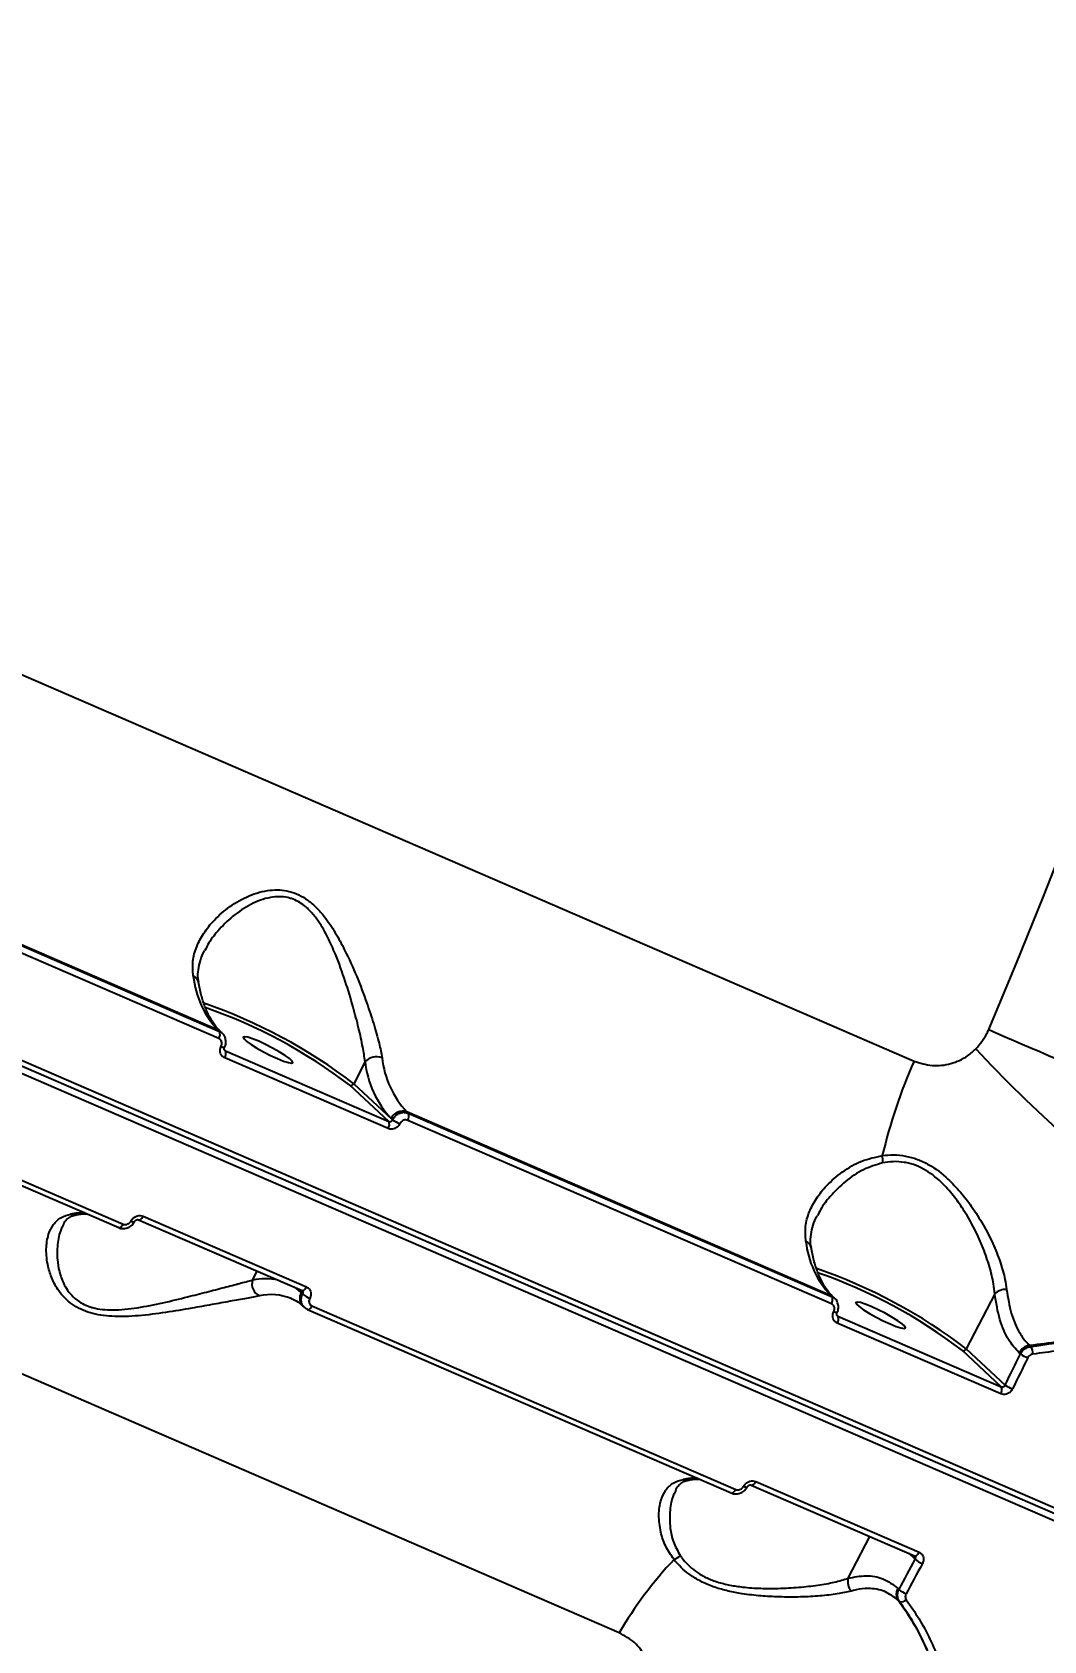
# Model space of a CAD drawing. Header units: millimetres. Extents: x -4153 to 4002, y -5023 to 3197.
# Drawn here: x -10.2 to 153.3, y -2143.7 to -1883.7 of the extents above; entities that cross this region are included whole.
import ezdxf

# ---------------------------------------------------------------- set-up
doc = ezdxf.new("R2010")
doc.units = ezdxf.units.MM
for name, color, linetype in [('DIKOM_ОБЪЕКТ', 7, 'Continuous'), ('DIKOM_РАЗМЕР_ЗОНА', 7, 'Continuous'), ('DIKOM_РАЗМЕР_ОБЪЕКТА', 7, 'Continuous')]:
    doc.layers.add(name, color=color, linetype=linetype)
doc.styles.add('style1', font='arialbd.ttf', dxfattribs={"width": 0.8})
doc.dimstyles.new('1-50', dxfattribs={"dimtxt": 300, "dimasz": 200, "dimexe": 100, "dimexo": 0, "dimgap": 100, "dimtad": 1, "dimtxsty": 'style1', "dimcen": 200, "dimclrd": 7, "dimclre": 7, "dimclrt": 7, "dimadec": 1, "dimazin": 2, "dimtfac": 1, "dimtmove": 0, "dimatfit": 2, "dimfxl": 0, "dimlwd": 25, "dimlwe": 18, "dimarcsym": 0})

# ---------------------------------------------------------------- blocks, each defined once
blk = doc.blocks.new('*D9')
at = {"layer": 'Defpoints', "color": 0, "transparency": 16777216}
for p in [(2370.19, 1747.32), (-2106.31, -2974.61), (1195.51, -2974.61)]:
    blk.add_point(p, dxfattribs=at)
at = {"layer": 'DIKOM_РАЗМЕР_ОБЪЕКТА', "color": 7, "lineweight": 18, "transparency": 16777216}
for p, q in [((2370.19, 1747.32), (-2206.31, 1747.32)), ((1195.51, -2974.61), (-2206.31, -2974.61))]:
    blk.add_line(p, q, dxfattribs=at)
at = {"layer": 'DIKOM_РАЗМЕР_ОБЪЕКТА', "color": 7, "lineweight": 25, "transparency": 16777216}
blk.add_line((-2106.31, 1547.32), (-2106.31, -2774.61), dxfattribs=at)
at = {"layer": 'DIKOM_РАЗМЕР_ОБЪЕКТА', "color": 7, "transparency": 16777216}
for points in [[(-2139.64, 1547.32), (-2072.98, 1547.32), (-2106.31, 1747.32)], [(-2139.64, -2774.61), (-2072.98, -2774.61), (-2106.31, -2974.61)]]:
    blk.add_solid(points, dxfattribs=at)
at = {"layer": 'DIKOM_РАЗМЕР_ОБЪЕКТА', "color": 7, "transparency": 16777216, "insert": (-2359.48, -612.26), "char_height": 300, "attachment_point": 5, "rotation": 90, "style": 'style1'}
blk.add_mtext('{\\fArial|b0|i0|c204|p34;4700}', dxfattribs=at)
blk = doc.blocks.new('*D10')
at = {"layer": 'Defpoints', "color": 0, "transparency": 16777216}
for p in [(4001.69, -909.96), (-3216.31, -1859.46), (4001.69, -4923)]:
    blk.add_point(p, dxfattribs=at)
at = {"layer": 'DIKOM_РАЗМЕР_ЗОНА', "color": 7, "lineweight": 18, "transparency": 16777216}
for p, q in [((4001.69, -909.96), (4001.69, -5023)), ((-3216.31, -1859.46), (-3216.31, -5023))]:
    blk.add_line(p, q, dxfattribs=at)
at = {"layer": 'DIKOM_РАЗМЕР_ЗОНА', "color": 7, "lineweight": 25, "transparency": 16777216}
blk.add_line((-3016.31, -4923), (3801.69, -4923), dxfattribs=at)
at = {"layer": 'DIKOM_РАЗМЕР_ЗОНА', "color": 7, "transparency": 16777216}
for points in [[(-3016.31, -4889.67), (-3016.31, -4956.33), (-3216.31, -4923)], [(3801.69, -4889.67), (3801.69, -4956.33), (4001.69, -4923)]]:
    blk.add_solid(points, dxfattribs=at)
at = {"layer": 'DIKOM_РАЗМЕР_ЗОНА', "color": 7, "transparency": 16777216, "insert": (392.69, -4669.83), "char_height": 300, "attachment_point": 5, "style": 'style1'}
blk.add_mtext('{\\fArial|b0|i0|c204|p34;7200}', dxfattribs=at)
blk = doc.blocks.new('*D11')
at = {"layer": 'Defpoints', "color": 0, "transparency": 16777216}
for p in [(2631.36, 3197.31), (-3702.81, -4429.79), (2071.05, -4429.79)]:
    blk.add_point(p, dxfattribs=at)
at = {"layer": 'DIKOM_РАЗМЕР_ЗОНА', "color": 7, "lineweight": 18, "transparency": 16777216}
for p, q in [((2631.36, 3197.31), (-3802.81, 3197.31)), ((2071.05, -4429.79), (-3802.81, -4429.79))]:
    blk.add_line(p, q, dxfattribs=at)
at = {"layer": 'DIKOM_РАЗМЕР_ЗОНА', "color": 7, "lineweight": 25, "transparency": 16777216}
blk.add_line((-3702.81, 2997.31), (-3702.81, -4229.79), dxfattribs=at)
at = {"layer": 'DIKOM_РАЗМЕР_ЗОНА', "color": 7, "transparency": 16777216}
for points in [[(-3736.14, 2997.31), (-3669.48, 2997.31), (-3702.81, 3197.31)], [(-3736.14, -4229.79), (-3669.48, -4229.79), (-3702.81, -4429.79)]]:
    blk.add_solid(points, dxfattribs=at)
at = {"layer": 'DIKOM_РАЗМЕР_ЗОНА', "color": 7, "transparency": 16777216, "insert": (-3955.98, -616.24), "char_height": 300, "attachment_point": 5, "rotation": 90, "style": 'style1'}
blk.add_mtext('{\\fArial|b0|i0|c204|p34;7600}', dxfattribs=at)
blk = doc.blocks.new('*D12')
at = {"layer": 'Defpoints', "color": 0, "transparency": 16777216}
for p in [(-1688.31, 690.56), (2486.69, 690.56), (-1688.31, -3442.2)]:
    blk.add_point(p, dxfattribs=at)
at = {"layer": 'DIKOM_РАЗМЕР_ОБЪЕКТА', "color": 7, "lineweight": 18, "transparency": 16777216}
for p, q in [((-1688.31, 690.56), (-1688.31, -3542.2)), ((2486.69, 690.56), (2486.69, -3542.2))]:
    blk.add_line(p, q, dxfattribs=at)
at = {"layer": 'DIKOM_РАЗМЕР_ОБЪЕКТА', "color": 7, "lineweight": 25, "transparency": 16777216}
blk.add_line((2286.69, -3442.2), (-1488.31, -3442.2), dxfattribs=at)
at = {"layer": 'DIKOM_РАЗМЕР_ОБЪЕКТА', "color": 7, "transparency": 16777216}
for points in [[(-1488.31, -3408.87), (-1488.31, -3475.54), (-1688.31, -3442.2)], [(2286.69, -3408.87), (2286.69, -3475.54), (2486.69, -3442.2)]]:
    blk.add_solid(points, dxfattribs=at)
at = {"layer": 'DIKOM_РАЗМЕР_ОБЪЕКТА', "color": 7, "transparency": 16777216, "insert": (399.19, -3189.03), "char_height": 300, "attachment_point": 5, "style": 'style1'}
blk.add_mtext('{\\fArial|b0|i0|c204|p34;4175}', dxfattribs=at)

msp = doc.modelspace()

# ---------------------------------------------------------------- linework, layer by layer
at = {"layer": 'DIKOM_ОБЪЕКТ', "color": 7, "linetype": 'Continuous'}
for p, q in [((-156.482, -1924.904), (132.375, -2050.002)), ((177.362, -2134.028), (-222.086, -1961.035)), ((-221.91, -1959.878), (177.537, -2132.871)), ((-221.176, -1959.27), (178.272, -2132.263)), ((19.841, -2045.01), (-48.659, -2015.344)), ((-48.438, -2015.55), (20.063, -2045.216)), ((84.708, -2142.448), (-204.149, -2017.35)), ((19.963, -2046.372), (-48.537, -2016.706)), ((-64.008, -2046.711), (4.492, -2076.377)), ((20.063, -2045.216), (19.841, -2045.01)), ((20.516, -2045.511), (20.294, -2045.305)), ((-64.723, -2047.282), (3.777, -2076.947)), ((20.865, -2048.194), (21.023, -2048.34)), ((21.023, -2048.34), (47.433, -2059.777)), ((47.33, -2060.939), (20.92, -2049.501)), ((43.614, -2050.106), (41.775, -2053.672)), ((47.433, -2059.777), (41.136, -2053.934)), ((41.775, -2053.672), (47.819, -2059.281)), ((47.819, -2059.281), (48.054, -2059.499)), ((118.878, -2087.901), (50.378, -2058.235)), ((50.378, -2058.235), (50.599, -2058.44)), ((119, -2089.263), (50.499, -2059.597)), ((50.599, -2058.44), (119.099, -2088.106)), ((7.724, -2075.094), (34.134, -2086.531)), ((7.007, -2075.67), (33.417, -2087.107)), ((25.41, -2085.411), (26.157, -2083.963)), ((31.774, -2088.44), (31.638, -2088.383)), ((33.293, -2087.454), (32.484, -2086.703)), ((33.527, -2087.672), (33.293, -2087.454)), ((33.412, -2087.11), (33.468, -2087.143)), ((119.099, -2088.106), (118.878, -2087.901)), ((119.553, -2088.402), (119.33, -2088.196)), ((145.398, -2087.669), (140.812, -2096.563)), ((33.583, -2089.635), (33.805, -2089.841)), ((34.257, -2090.135), (34.313, -2090.172)), ((34.313, -2090.172), (102.814, -2119.838)), ((35.028, -2089.602), (103.529, -2119.268)), ((119.902, -2091.085), (120.06, -2091.23)), ((146.367, -2103.829), (119.957, -2092.392)), ((120.06, -2091.23), (146.469, -2102.668)), ((151.068, -2096.004), (151.253, -2096.175)), ((146.469, -2102.668), (140.172, -2096.824)), ((140.812, -2096.563), (147.09, -2102.389)), ((149.554, -2097.369), (149.353, -2097.183)), ((106.044, -2118.56), (132.453, -2129.998)), ((106.761, -2117.985), (133.171, -2129.422)), ((121.7, -2133.63), (125.194, -2126.854)), ((132.564, -2130.562), (131.52, -2129.594)), ((132.448, -2130.001), (132.505, -2130.034)), ((129.731, -2135.239), (129.932, -2135.426)), ((130.01, -2137.373), (129.825, -2137.202))]:
    msp.add_line(p, q, dxfattribs=at)
at = {"layer": 'DIKOM_ОБЪЕКТ', "color": 7, "linetype": 'Continuous', "flags": 128}
for points in [[(144.436, -2044.925), (148.95, -2034.186), (153.315, -2023.399), (157.528, -2012.573), (161.585, -2001.718), (165.482, -1990.845), (169.216, -1979.964), (172.783, -1969.085), (176.179, -1958.217), (179.402, -1947.371), (182.449, -1936.558), (185.316, -1925.786), (188.001, -1915.067), (190.502, -1904.41), (192.816, -1893.825), (194.942, -1883.322)], [(20.294, -2045.305), (20.146, -2045.183), (19.841, -2045.01)], [(26.419, -2046.813), (25.434, -2046.416), (24.651, -2046.166), (24.134, -2046.081), (23.925, -2046.169), (24.04, -2046.423), (24.47, -2046.823), (25.18, -2047.334), (26.114, -2047.918), (27.194, -2048.525), (28.334, -2049.108), (29.442, -2049.618), (30.427, -2050.014), (31.21, -2050.264), (31.727, -2050.349), (31.937, -2050.261), (31.822, -2050.007), (31.392, -2049.607), (30.681, -2049.095), (29.748, -2048.512), (28.667, -2047.905), (27.527, -2047.323), (26.419, -2046.813)], [(144.436, -2044.925), (145.758, -2045.497), (147.103, -2046.079), (148.469, -2046.669), (149.854, -2047.266), (151.256, -2047.871), (152.673, -2048.481), (154.103, -2049.096), (155.543, -2049.714)], [(142.351, -2048.041), (144.901, -2050.729), (147.584, -2053.46), (150.374, -2056.205), (153.243, -2058.939), (156.163, -2061.634), (159.105, -2064.263), (162.04, -2066.801), (164.939, -2069.222), (167.773, -2071.503), (170.515, -2073.621), (173.137, -2075.555), (175.614, -2077.286), (177.92, -2078.797), (180.034, -2080.073), (181.934, -2081.101)], [(7.006, -2075.669), (7.023, -2075.676), (7.109, -2075.685), (7.207, -2075.66), (7.311, -2075.602), (7.419, -2075.512), (7.527, -2075.394), (7.63, -2075.253), (7.724, -2075.094)], [(3.777, -2076.947), (3.793, -2076.953), (3.879, -2076.963), (3.976, -2076.938), (4.08, -2076.881), (4.187, -2076.792), (4.294, -2076.676), (4.397, -2076.536), (4.492, -2076.377)], [(32.162, -2086.564), (32.483, -2086.786), (33.293, -2087.454)], [(33.417, -2087.107), (33.433, -2087.113), (33.519, -2087.122), (33.616, -2087.097), (33.721, -2087.039), (33.829, -2086.95), (33.937, -2086.832), (34.039, -2086.691), (34.134, -2086.531)], [(119.33, -2088.196), (119.182, -2088.074), (118.878, -2087.901)], [(34.313, -2090.172), (34.329, -2090.178), (34.415, -2090.188), (34.512, -2090.163), (34.616, -2090.106), (34.724, -2090.017), (34.831, -2089.9), (34.934, -2089.76), (35.028, -2089.602)], [(125.456, -2089.703), (124.471, -2089.307), (123.688, -2089.056), (123.171, -2088.972), (122.961, -2089.06), (123.076, -2089.314), (123.506, -2089.713), (124.217, -2090.225), (125.15, -2090.809), (126.231, -2091.416), (127.371, -2091.998), (128.479, -2092.508), (129.464, -2092.905), (130.247, -2093.155), (130.764, -2093.24), (130.973, -2093.151), (130.858, -2092.897), (130.428, -2092.498), (129.718, -2091.986), (128.784, -2091.403), (127.704, -2090.795), (126.564, -2090.213), (125.456, -2089.703)], [(147.09, -2102.389), (147.4, -2101.763), (147.709, -2101.136), (148.017, -2100.509), (148.325, -2099.882), (148.633, -2099.254), (148.941, -2098.626), (149.247, -2097.998), (149.554, -2097.369)], [(150.738, -2097.992), (150.431, -2098.623), (150.123, -2099.252), (149.815, -2099.882), (149.507, -2100.511), (149.198, -2101.14), (148.889, -2101.769), (148.579, -2102.397), (148.269, -2103.025)], [(102.814, -2119.838), (102.83, -2119.844), (102.916, -2119.854), (103.012, -2119.829), (103.117, -2119.772), (103.224, -2119.683), (103.331, -2119.566), (103.434, -2119.426), (103.529, -2119.268)], [(106.043, -2118.56), (106.06, -2118.566), (106.146, -2118.576), (106.243, -2118.551), (106.348, -2118.492), (106.456, -2118.403), (106.563, -2118.285), (106.666, -2118.144), (106.761, -2117.985)], [(132.453, -2129.998), (132.469, -2130.004), (132.556, -2130.013), (132.653, -2129.988), (132.758, -2129.93), (132.866, -2129.84), (132.973, -2129.723), (133.076, -2129.581), (133.171, -2129.422)], [(129.932, -2135.426), (130.262, -2134.819), (130.592, -2134.212), (130.921, -2133.605), (131.251, -2132.997), (131.58, -2132.389), (131.908, -2131.781), (132.236, -2131.172), (132.564, -2130.562)], [(133.708, -2131.265), (133.379, -2131.876), (133.05, -2132.486), (132.721, -2133.096), (132.391, -2133.706), (132.061, -2134.315), (131.731, -2134.924), (131.4, -2135.532), (131.069, -2136.14)]]:
    msp.add_lwpolyline(points, dxfattribs=at)
at = {"layer": 'DIKOM_ОБЪЕКТ', "color": 7, "linetype": 'Continuous'}
for centre, radius, start, end in [((30.858, -2034.674), 15.106, 186.07462, 223.1751), ((15.364, -2037.556), 1.368, 12.28797, 69.80853), ((-10.051, -2121.204), 85.126, 52.49603, 71.09555), ((-9.214, -2119.581), 82.732, 52.51287, 70.98463), ((19, -2045.706), 1.17, 325.32783, 24.77144), ((20.943, -2046.645), 1.146, 238.66783, 267.35308), ((19.955, -2048.831), 1.175, 325.22253, 24.68776), ((45.432, -2051.79), 2.478, 67.69916, 137.20427), ((59.383, -2048.429), 15.857, 186.07012, 223.18029), ((61.39, -2047.901), 15.102, 186.06855, 223.18116), ((211.576, -2085.147), 86.648, 156.07043, 166.75004), ((41.312, -2053.452), 0.513, 249.86006, 334.57977), ((46.366, -2060.268), 1.174, 325.18578, 24.70117), ((49.672, -2060.162), 2.052, 69.89713, 154.57388), ((51.826, -2053.913), 6.74, 235.96493, 247.36306), ((49.535, -2058.931), 1.171, 325.37086, 24.75186), ((123.864, -2066.009), 3.446, 352.32114, 12.09027), ((-2.023, -2084.725), 10.161, 88.27331, 101.2668), ((-3.382, -2073.345), 1.547, 246.12158, 280.23712), ((6.225, -2075.239), 0.764, 234.88047, 279.21908), ((129.894, -2077.565), 15.106, 186.07414, 223.17558), ((114.401, -2080.447), 1.367, 12.28342, 69.81308), ((27.495, -2086.035), 2.176, 163.3496, 243.61919), ((27.418, -2095.049), 9.845, 77.34479, 101.76971), ((88.975, -2164.116), 85.15, 52.49883, 71.09322), ((89.819, -2162.478), 82.74, 52.51326, 70.98333), ((28.427, -2096.601), 8.824, 68.65458, 102.42455), ((34.881, -2088.352), 1.825, 150.5078, 224.66015), ((36.223, -2084.566), 4.112, 229.04173, 247.82993), ((118.038, -2088.597), 1.17, 325.32502, 24.79771), ((147.157, -2089.403), 2.47, 85.96774, 135.42289), ((119.977, -2089.543), 1.139, 238.59938, 267.46754), ((118.992, -2091.721), 1.175, 325.22253, 24.68776), ((151.291, -2098.164), 2.172, 95.89616, 153.13373), ((149.764, -2097.228), 1.824, 355.03064, 35.26567), ((140.349, -2096.343), 0.513, 249.89988, 334.57654), ((153.655, -2091.013), 7.564, 237.16838, 247.31834), ((145.403, -2103.159), 1.174, 325.1768, 24.73555), ((150.863, -2096.804), 6.74, 235.96493, 247.36306), ((97.014, -2127.617), 10.162, 88.27406, 101.26605), ((95.654, -2116.24), 1.542, 246.09046, 280.29456), ((105.262, -2118.127), 0.767, 234.98123, 279.17509), ((92.459, -2127.863), 2.951, 291.83861, 315.15401), ((142.297, -2176.236), 66.769, 136.88578, 149.59985), ((135.259, -2127.457), 4.112, 229.04173, 247.82993), ((123.928, -2134.187), 2.297, 165.95187, 220.93337), ((131.356, -2136.144), 1.86, 150.89081, 214.64581), ((132.521, -2132.564), 3.859, 227.85619, 247.89582), ((130.356, -2136.427), 1.008, 249.92664, 317.46591)]:
    msp.add_arc(centre, radius, start, end, dxfattribs=at)
for points, knots in [([(233.031, -1637.158), (233.051, -1637.176), (235.716, -1639.653), (240.466, -1645.662), (247.203, -1655.202), (253.193, -1665.974), (258.509, -1677.797), (263.131, -1690.679), (267.055, -1704.558), (270.265, -1719.371), (272.744, -1735.048), (274.477, -1751.55), (275.446, -1768.865), (275.666, -1786.949), (275.142, -1805.737), (273.878, -1825.142), (271.878, -1845.075), (269.142, -1865.477), (265.66, -1886.323), (261.452, -1907.571), (256.539, -1929.151), (250.943, -1950.962), (244.69, -1972.902), (237.794, -1994.904), (230.253, -2016.932), (222.093, -2038.949), (213.343, -2060.887), (204.047, -2082.644), (194.247, -2104.118), (184.446, -2124.254), (174.728, -2143.084), (165.17, -2160.657), (155.294, -2177.896), (145.144, -2194.726), (134.813, -2210.998), (124.327, -2226.67), (114.827, -2240.2), (108.765, -2248.379), (106.294, -2251.711)], [0, 0, 0, 0, 0.0002169, 0.0300512, 0.0598378, 0.0895308, 0.1192237, 0.1490104, 0.1788447, 0.2086791, 0.2384656, 0.2681586, 0.2978513, 0.3276374, 0.3574714, 0.3873053, 0.4170915, 0.4467843, 0.476477, 0.5062637, 0.5360977, 0.565932, 0.5957182, 0.6254114, 0.655104, 0.6848907, 0.7147246, 0.7445589, 0.7743451, 0.8040381, 0.829572, 0.8552417, 0.8809418, 0.9066416, 0.9323112, 0.9574958, 0.9826808, 1, 1, 1, 1]), ([(15.836, -2036.273), (15.775, -2035.466), (15.652, -2033.852), (16.31, -2031.511), (17.482, -2029.287), (19.263, -2027.076), (21.683, -2024.962), (24.746, -2023.214), (28.038, -2022.232), (30.864, -2022.339), (32.913, -2023.088), (34.406, -2023.983), (35.785, -2025.194), (37.3, -2026.935), (38.837, -2029.236), (40.584, -2032.51), (42.305, -2036.367), (43.836, -2040.424), (45.039, -2044.049), (45.9, -2047.067), (46.224, -2048.732), (46.373, -2049.497)], [0, 0, 0, 0, 0.0554748, 0.1110248, 0.1664976, 0.2220058, 0.2900232, 0.3579643, 0.4226745, 0.4774087, 0.5052467, 0.533094, 0.5627084, 0.5923744, 0.6404298, 0.6885797, 0.7603252, 0.832063, 0.891, 0.9498663, 1, 1, 1, 1]), ([(43.614, -2050.106), (43.502, -2049.339), (43.259, -2047.677), (42.589, -2044.674), (41.654, -2041.089), (40.435, -2037.058), (39.073, -2033.252), (37.63, -2030), (36.36, -2027.746), (35.054, -2026.031), (33.642, -2024.659), (32.254, -2023.891), (30.862, -2023.51), (29.709, -2023.39), (27.641, -2023.596), (25.017, -2024.611), (22.144, -2026.553), (19.875, -2028.812), (18.396, -2030.711), (17.88, -2031.804), (17.726, -2032.13)], [0, 0, 0, 0, 0.05937819, 0.12869558, 0.19989169, 0.28411224, 0.37054376, 0.425895, 0.48237567, 0.51523002, 0.54896284, 0.59725272, 0.61011273, 0.64024275, 0.6713744, 0.74575139, 0.82499395, 0.90641176, 0.9721004, 1, 1, 1, 1]), ([(16.735, -2037.272), (16.694, -2037.069), (16.559, -2036.393), (16.624, -2035.215), (16.96, -2033.719), (17.335, -2032.668), (17.658, -2032.141), (17.669, -2032.122)], [0, 0, 0, 0, 0.117519, 0.3916394, 0.6860528, 0.988918, 1, 1, 1, 1]), ([(20.294, -2045.305), (20.128, -2045.142), (19.625, -2044.648), (18.858, -2043.615), (18.052, -2042.107), (17.39, -2040.345), (16.956, -2038.7), (16.764, -2037.621), (16.702, -2037.27)], [0, 0, 0, 0, 0.1024879, 0.3106787, 0.5124799, 0.709932, 0.9057109, 1, 1, 1, 1]), ([(20.346, -2047.624), (20.387, -2047.52), (20.468, -2047.311), (20.458, -2046.98), (20.348, -2046.687), (20.169, -2046.48), (20.021, -2046.403), (19.963, -2046.372)], [0, 0, 0, 0, 0.2151093, 0.4302525, 0.6450045, 0.8594091, 1, 1, 1, 1]), ([(20.063, -2045.216), (20.186, -2045.271), (20.352, -2045.345), (20.465, -2045.483), (20.494, -2045.519)], [0, 0, 0, 0, 0.7395346, 1, 1, 1, 1]), ([(20.876, -2047.783), (20.906, -2047.731), (21.066, -2047.458), (21.145, -2046.887), (21.006, -2046.175), (20.758, -2045.685), (20.523, -2045.533), (20.496, -2045.516)], [0, 0, 0, 0, 0.0711685, 0.3784281, 0.6580751, 0.9599242, 1, 1, 1, 1]), ([(142.351, -2048.041), (143.016, -2047.247), (143.749, -2046.37), (144.299, -2045.237), (144.39, -2045.031), (144.436, -2044.925)], [0, 0, 0, 0, 0.82179071, 0.90786278, 1, 1, 1, 1]), ([(20.92, -2049.501), (20.833, -2049.455), (20.611, -2049.339), (20.342, -2049.028), (20.178, -2048.589), (20.164, -2048.094), (20.285, -2047.781), (20.346, -2047.624)], [0, 0, 0, 0, 0.1405747, 0.3550797, 0.5698652, 0.7848871, 1, 1, 1, 1]), ([(20.914, -2048.257), (20.903, -2048.251), (20.866, -2048.229), (20.832, -2048.146), (20.824, -2047.999), (20.846, -2047.878), (20.883, -2047.811), (20.894, -2047.791)], [0, 0, 0, 0, 0.1447143, 0.4914903, 0.7176466, 0.9149058, 1, 1, 1, 1]), ([(20.911, -2048.26), (20.919, -2048.27), (20.949, -2048.307), (20.992, -2048.326), (21.023, -2048.34)], [0, 0, 0, 0, 0.284873, 1, 1, 1, 1]), ([(132.375, -2050.002), (133.333, -2050.31), (135.232, -2050.921), (138.283, -2050.574), (140.718, -2049.509), (141.921, -2048.427), (142.351, -2048.041)], [0, 0, 0, 0, 0.2885673, 0.5716195, 0.8470222, 1, 1, 1, 1]), ([(47.433, -2059.777), (47.481, -2059.792), (47.579, -2059.822), (47.738, -2059.797), (47.885, -2059.722), (47.993, -2059.615), (48.036, -2059.532), (48.054, -2059.499)], [0, 0, 0, 0, 0.2139451, 0.4282673, 0.6425118, 0.8577972, 1, 1, 1, 1]), ([(48.054, -2059.499), (48.128, -2059.371), (48.315, -2059.05), (48.765, -2058.637), (49.365, -2058.35), (50.013, -2058.258), (50.404, -2058.38), (50.599, -2058.44)], [0, 0, 0, 0, 0.1417197, 0.3564436, 0.5709463, 0.7854933, 1, 1, 1, 1]), ([(50.499, -2059.597), (50.402, -2059.566), (50.206, -2059.506), (49.883, -2059.553), (49.585, -2059.699), (49.361, -2059.908), (49.269, -2060.07), (49.232, -2060.134)], [0, 0, 0, 0, 0.2141789, 0.42851, 0.6431252, 0.8579908, 1, 1, 1, 1]), ([(49.232, -2060.134), (49.177, -2060.23), (49.038, -2060.473), (48.703, -2060.786), (48.255, -2061.005), (47.769, -2061.075), (47.476, -2060.984), (47.33, -2060.939)], [0, 0, 0, 0, 0.1418121, 0.3567242, 0.5713037, 0.785733, 1, 1, 1, 1]), ([(114.873, -2079.163), (114.812, -2078.357), (114.689, -2076.743), (115.346, -2074.402), (116.519, -2072.179), (118.298, -2069.963), (120.724, -2067.869), (123.747, -2066.058), (126.099, -2065.538), (127.234, -2065.288)], [0, 0, 0, 0, 0.1316606, 0.2634887, 0.3951388, 0.5268731, 0.6882976, 0.8495329, 1, 1, 1, 1]), ([(127.279, -2066.47), (126.224, -2066.789), (124.02, -2067.455), (121.185, -2069.46), (118.91, -2071.699), (117.424, -2073.614), (116.903, -2074.72), (116.743, -2075.059)], [0, 0, 0, 0, 0.2220732, 0.4634806, 0.7115209, 0.9116399, 1, 1, 1, 1]), ([(127.234, -2065.288), (127.842, -2065.232), (129.058, -2065.121), (130.978, -2065.311), (132.908, -2065.847), (135.283, -2066.966), (137.659, -2068.795), (139.888, -2071.163), (141.812, -2073.673), (143.593, -2076.496), (145.156, -2079.55), (146.341, -2082.522), (147.049, -2084.999), (147.253, -2086.403), (147.331, -2086.939)], [0, 0, 0, 0, 0.0610581, 0.1220453, 0.1836226, 0.2451888, 0.3548579, 0.4369247, 0.5191016, 0.6228194, 0.7266, 0.831092, 0.9355763, 1, 1, 1, 1]), ([(145.398, -2087.669), (145.341, -2087.132), (145.194, -2085.72), (144.607, -2083.245), (143.589, -2080.284), (142.225, -2077.25), (140.651, -2074.455), (138.935, -2071.971), (136.939, -2069.649), (134.81, -2067.887), (132.701, -2066.857), (131.506, -2066.514), (130.27, -2066.302), (128.987, -2066.22), (127.849, -2066.387), (127.279, -2066.47)], [0, 0, 0, 0, 0.0653948, 0.1716656, 0.2779468, 0.3832137, 0.4884159, 0.570679, 0.6528039, 0.7604352, 0.8161616, 0.8718866, 0.8800473, 0.9399721, 1, 1, 1, 1]), ([(26.528, -2087.984), (25.856, -2088.11), (24.511, -2088.361), (21.846, -2088.839), (18.867, -2089.387), (15.377, -2090.012), (11.408, -2090.689), (7.053, -2091.239), (2.889, -2091.411), (-0.304, -2090.963), (-2.399, -2090.172), (-3.811, -2089.352), (-4.985, -2088.331), (-6.124, -2086.939), (-7.053, -2085.201), (-7.772, -2082.882), (-8.03, -2080.382), (-7.675, -2078.075), (-6.817, -2076.364), (-5.643, -2075.234), (-4.523, -2074.909), (-4.008, -2074.76)], [0, 0, 0, 0, 0.0554773, 0.1110231, 0.1664989, 0.2220074, 0.2900244, 0.3579635, 0.4226741, 0.4774079, 0.5052455, 0.5330948, 0.5627088, 0.5923742, 0.6404292, 0.6885802, 0.7603258, 0.8320618, 0.8909995, 0.9498654, 1, 1, 1, 1]), ([(-5.172, -2076.471), (-5.086, -2076.298), (-4.853, -2075.831), (-4.363, -2075.383), (-3.807, -2075.033), (-3.288, -2074.921), (-3.083, -2074.876)], [0, 0, 0, 0, 0.1889942, 0.5107029, 0.8061154, 1, 1, 1, 1]), ([(-3.098, -2074.866), (-2.834, -2074.819), (-2.22, -2074.711), (-1.672, -2074.718), (-1.36, -2074.723)], [0, 0, 0, 0, 0.4317106, 1, 1, 1, 1]), ([(5.786, -2075.864), (5.843, -2075.77), (5.989, -2075.534), (6.335, -2075.231), (6.792, -2075.021), (7.284, -2074.956), (7.578, -2075.048), (7.724, -2075.094)], [0, 0, 0, 0, 0.1418603, 0.3566609, 0.5713393, 0.785738, 1, 1, 1, 1]), ([(115.763, -2080.162), (115.738, -2080.054), (115.603, -2079.479), (115.636, -2078.41), (115.896, -2076.927), (116.275, -2075.787), (116.642, -2075.164), (116.71, -2075.048)], [0, 0, 0, 0, 0.0630731, 0.3340597, 0.6279065, 0.9310094, 1, 1, 1, 1]), ([(-5.138, -2076.49), (-5.276, -2076.725), (-5.8, -2077.617), (-6.189, -2079.665), (-6.213, -2082.185), (-5.739, -2084.538), (-5.039, -2086.263), (-4.092, -2087.644), (-2.909, -2088.805), (-1.569, -2089.528), (-0.112, -2089.969), (1.154, -2090.194), (3.56, -2090.301), (6.889, -2089.94), (10.959, -2089.113), (14.697, -2088.199), (18.021, -2087.341), (20.851, -2086.602), (23.424, -2085.937), (24.742, -2085.588), (25.41, -2085.411)], [0, 0, 0, 0, 0.030131, 0.1142546, 0.2005912, 0.2558814, 0.3122965, 0.3451117, 0.3788086, 0.4270444, 0.4398907, 0.4699874, 0.501084, 0.5753786, 0.6545343, 0.7358586, 0.8014728, 0.8682274, 0.933196, 1, 1, 1, 1]), ([(3.786, -2076.93), (3.84, -2076.959), (4.093, -2077.096), (4.637, -2077.131), (5.331, -2076.975), (5.959, -2076.584), (6.213, -2076.179), (6.334, -2075.985)], [0, 0, 0, 0, 0.06276933, 0.29187753, 0.52807627, 0.77428168, 1, 1, 1, 1]), ([(4.492, -2076.377), (4.59, -2076.408), (4.786, -2076.469), (5.114, -2076.426), (5.419, -2076.286), (5.649, -2076.084), (5.747, -2075.927), (5.786, -2075.864)], [0, 0, 0, 0, 0.2142557, 0.4285443, 0.6431255, 0.858069, 1, 1, 1, 1]), ([(6.352, -2075.994), (6.366, -2075.967), (6.403, -2075.895), (6.508, -2075.788), (6.646, -2075.699), (6.787, -2075.65), (6.911, -2075.642), (6.981, -2075.657), (7.002, -2075.669), (7.006, -2075.671)], [0, 0, 0, 0, 0.0992575, 0.2664324, 0.4281471, 0.5936974, 0.7684157, 0.9627488, 1, 1, 1, 1]), ([(119.33, -2088.196), (119.164, -2088.033), (118.661, -2087.539), (117.895, -2086.506), (117.088, -2084.998), (116.427, -2083.236), (115.993, -2081.591), (115.801, -2080.512), (115.738, -2080.161)], [0, 0, 0, 0, 0.1024784, 0.3106698, 0.5124715, 0.7099298, 0.905704, 1, 1, 1, 1]), ([(31.652, -2088.427), (31.826, -2088.489), (32.396, -2088.693), (33.019, -2089.135), (33.47, -2089.535), (33.583, -2089.635)], [0, 0, 0, 0, 0.24803364, 0.8124226, 1, 1, 1, 1]), ([(33.821, -2089.827), (33.713, -2089.722), (33.462, -2089.476), (33.284, -2088.93), (33.271, -2088.287), (33.442, -2087.877), (33.527, -2087.672)], [0, 0, 0, 0, 0.2009716, 0.4672896, 0.7336617, 1, 1, 1, 1]), ([(33.527, -2087.672), (33.551, -2087.622), (33.597, -2087.523), (33.598, -2087.366), (33.557, -2087.232), (33.494, -2087.171), (33.467, -2087.144)], [0, 0, 0, 0, 0.2658586, 0.5315443, 0.7961819, 1, 1, 1, 1]), ([(34.134, -2086.531), (34.222, -2086.577), (34.443, -2086.693), (34.708, -2087), (34.863, -2087.432), (34.867, -2087.916), (34.736, -2088.221), (34.671, -2088.374)], [0, 0, 0, 0, 0.1406059, 0.3550771, 0.5698717, 0.7849045, 1, 1, 1, 1]), ([(34.671, -2088.374), (34.628, -2088.476), (34.541, -2088.68), (34.543, -2089.002), (34.646, -2089.29), (34.822, -2089.494), (34.97, -2089.571), (35.028, -2089.602)], [0, 0, 0, 0, 0.2152044, 0.4301335, 0.6450881, 0.8595194, 1, 1, 1, 1]), ([(119.099, -2088.106), (119.222, -2088.161), (119.388, -2088.236), (119.501, -2088.373), (119.531, -2088.409)], [0, 0, 0, 0, 0.7397933, 1, 1, 1, 1]), ([(119.913, -2090.673), (119.943, -2090.622), (120.102, -2090.348), (120.181, -2089.778), (120.043, -2089.065), (119.795, -2088.577), (119.56, -2088.424), (119.532, -2088.406)], [0, 0, 0, 0, 0.07104628, 0.37833481, 0.65799088, 0.9598684, 1, 1, 1, 1]), ([(149.353, -2097.183), (148.755, -2096.514), (147.49, -2095.1), (146.113, -2091.923), (145.638, -2089.101), (145.398, -2087.669)], [0, 0, 0, 0, 0.3069764, 0.6484705, 1, 1, 1, 1]), ([(147.331, -2086.939), (147.544, -2088.269), (147.978, -2090.969), (149.195, -2093.71), (150.311, -2095.264), (150.908, -2095.848), (151.068, -2096.004)], [0, 0, 0, 0, 0.3414932, 0.6929973, 0.9180119, 1, 1, 1, 1]), ([(34.257, -2090.135), (34.134, -2090.08), (33.966, -2090.005), (33.852, -2089.865), (33.821, -2089.827)], [0, 0, 0, 0, 0.7279916, 1, 1, 1, 1]), ([(119.383, -2090.515), (119.424, -2090.41), (119.505, -2090.201), (119.495, -2089.871), (119.385, -2089.578), (119.206, -2089.37), (119.058, -2089.293), (119, -2089.263)], [0, 0, 0, 0, 0.21523719, 0.43022026, 0.64492726, 0.85941893, 1, 1, 1, 1]), ([(119.957, -2092.392), (119.869, -2092.346), (119.647, -2092.23), (119.379, -2091.919), (119.215, -2091.48), (119.2, -2090.985), (119.322, -2090.672), (119.383, -2090.515)], [0, 0, 0, 0, 0.1405978, 0.3551714, 0.5698703, 0.7848775, 1, 1, 1, 1]), ([(119.951, -2091.148), (119.94, -2091.142), (119.902, -2091.12), (119.869, -2091.037), (119.861, -2090.89), (119.883, -2090.769), (119.92, -2090.702), (119.931, -2090.682)], [0, 0, 0, 0, 0.14465175, 0.49150107, 0.71765261, 0.9149076, 1, 1, 1, 1]), ([(170.222, -2090.186), (168.632, -2090.981), (165.433, -2092.581), (160.57, -2094.253), (155.762, -2095.451), (152.637, -2095.819), (151.068, -2096.004)], [0, 0, 0, 0, 0.2598573, 0.5228486, 0.7602304, 1, 1, 1, 1]), ([(151.253, -2096.175), (153.832, -2095.814), (157.739, -2095.266), (162.852, -2093.619), (166.631, -2092.099), (169.037, -2090.818), (170.222, -2090.186)], [0, 0, 0, 0, 0.39517472, 0.59867133, 0.80217012, 1, 1, 1, 1]), ([(119.948, -2091.151), (119.956, -2091.161), (119.986, -2091.197), (120.029, -2091.217), (120.06, -2091.23)], [0, 0, 0, 0, 0.2841551, 1, 1, 1, 1]), ([(170.95, -2091.255), (169.738, -2091.9), (167.318, -2093.19), (163.534, -2094.729), (159.639, -2095.972), (155.643, -2096.9), (152.935, -2097.224), (151.58, -2097.386)], [0, 0, 0, 0, 0.1978384, 0.3954973, 0.5931682, 0.796581, 1, 1, 1, 1]), ([(149.554, -2097.369), (149.582, -2097.316), (149.715, -2097.067), (150.05, -2096.673), (150.618, -2096.295), (151.041, -2096.215), (151.253, -2096.175)], [0, 0, 0, 0, 0.0818164, 0.3880185, 0.6939498, 1, 1, 1, 1]), ([(151.58, -2097.386), (151.475, -2097.407), (151.265, -2097.448), (150.983, -2097.64), (150.817, -2097.84), (150.752, -2097.966), (150.738, -2097.992)], [0, 0, 0, 0, 0.3056776, 0.611583, 0.9180143, 1, 1, 1, 1]), ([(148.269, -2103.025), (148.214, -2103.121), (148.075, -2103.364), (147.74, -2103.677), (147.292, -2103.895), (146.806, -2103.966), (146.513, -2103.875), (146.367, -2103.829)], [0, 0, 0, 0, 0.141816, 0.3567338, 0.5712757, 0.7857062, 1, 1, 1, 1]), ([(146.469, -2102.668), (146.518, -2102.683), (146.615, -2102.713), (146.775, -2102.688), (146.921, -2102.612), (147.03, -2102.505), (147.073, -2102.422), (147.09, -2102.389)], [0, 0, 0, 0, 0.2142206, 0.4282083, 0.6428339, 0.857831, 1, 1, 1, 1]), ([(93.556, -2130.602), (93.069, -2129.89), (92.076, -2128.44), (91.304, -2125.948), (91.007, -2123.353), (91.339, -2121.044), (92.185, -2119.299), (93.356, -2118.141), (94.5, -2117.806), (95.029, -2117.65)], [0, 0, 0, 0, 0.12609634, 0.25672517, 0.42433606, 0.59686401, 0.73530034, 0.8775687, 1, 1, 1, 1]), ([(93.899, -2119.383), (93.752, -2119.637), (93.224, -2120.551), (92.835, -2122.627), (92.845, -2125.219), (93.339, -2127.755), (94.143, -2129.208), (94.551, -2129.944)], [0, 0, 0, 0, 0.0987563, 0.3550351, 0.6180384, 0.8063484, 1, 1, 1, 1]), ([(93.853, -2119.329), (93.855, -2119.325), (93.978, -2118.995), (94.353, -2118.57), (94.924, -2118.096), (95.456, -2117.84), (95.87, -2117.782), (95.96, -2117.77)], [0, 0, 0, 0, 0.003686, 0.3183911, 0.6478665, 0.9236087, 1, 1, 1, 1]), ([(95.938, -2117.756), (96.203, -2117.709), (96.816, -2117.601), (97.365, -2117.609), (97.677, -2117.614)], [0, 0, 0, 0, 0.4317219, 1, 1, 1, 1]), ([(102.822, -2119.821), (102.877, -2119.85), (103.129, -2119.987), (103.674, -2120.021), (104.368, -2119.866), (104.995, -2119.474), (105.249, -2119.07), (105.371, -2118.876)], [0, 0, 0, 0, 0.0627953, 0.2918941, 0.5280755, 0.7742813, 1, 1, 1, 1]), ([(103.529, -2119.268), (103.626, -2119.298), (103.822, -2119.36), (104.15, -2119.317), (104.456, -2119.177), (104.686, -2118.975), (104.783, -2118.818), (104.822, -2118.755)], [0, 0, 0, 0, 0.2141719, 0.4286254, 0.6432774, 0.85814, 1, 1, 1, 1]), ([(104.822, -2118.755), (104.88, -2118.661), (105.026, -2118.425), (105.371, -2118.122), (105.829, -2117.912), (106.32, -2117.847), (106.614, -2117.939), (106.761, -2117.985)], [0, 0, 0, 0, 0.1419004, 0.3567532, 0.5713746, 0.7857735, 1, 1, 1, 1]), ([(105.389, -2118.885), (105.403, -2118.858), (105.44, -2118.786), (105.545, -2118.679), (105.682, -2118.589), (105.824, -2118.541), (105.948, -2118.533), (106.017, -2118.547), (106.039, -2118.559), (106.043, -2118.561)], [0, 0, 0, 0, 0.0994323, 0.2664089, 0.4282252, 0.59368, 0.7683708, 0.9627547, 1, 1, 1, 1]), ([(94.551, -2129.944), (94.651, -2130.084), (95.288, -2130.98), (96.521, -2132.231), (98.478, -2133.419), (99.731, -2133.948), (101.097, -2134.399), (102.582, -2134.767), (104.949, -2135.118), (107.585, -2135.292), (110.65, -2135.291), (113.785, -2135.118), (116.852, -2134.765), (119.575, -2134.286), (120.992, -2133.849), (121.7, -2133.63)], [0, 0, 0, 0, 0.0201023, 0.1287272, 0.1863579, 0.2439918, 0.2548511, 0.3176635, 0.3805807, 0.4675424, 0.5546213, 0.6653698, 0.7761626, 0.8880897, 1, 1, 1, 1]), ([(132.564, -2130.562), (132.587, -2130.513), (132.634, -2130.414), (132.635, -2130.257), (132.593, -2130.123), (132.531, -2130.062), (132.504, -2130.035)], [0, 0, 0, 0, 0.2658909, 0.5315311, 0.7967106, 1, 1, 1, 1]), ([(133.171, -2129.422), (133.258, -2129.468), (133.48, -2129.583), (133.744, -2129.89), (133.9, -2130.322), (133.903, -2130.806), (133.773, -2131.112), (133.708, -2131.265)], [0, 0, 0, 0, 0.1406244, 0.3551417, 0.5699154, 0.7848326, 1, 1, 1, 1]), ([(122.193, -2135.693), (121.474, -2135.863), (120.035, -2136.202), (117.231, -2136.514), (114.055, -2136.688), (110.79, -2136.684), (107.587, -2136.519), (104.815, -2136.205), (102.318, -2135.731), (100.135, -2135.123), (98.092, -2134.281), (95.844, -2132.973), (94.414, -2131.656), (93.671, -2130.743), (93.556, -2130.602)], [0, 0, 0, 0, 0.1101026, 0.2202166, 0.3292881, 0.4383078, 0.5249588, 0.6115164, 0.6753448, 0.7390925, 0.8039934, 0.8688875, 0.9797281, 1, 1, 1, 1]), ([(-96.432, -2394.537), (-96.015, -2394.549), (-93.808, -2394.611), (-89.713, -2394.431), (-84.149, -2393.984), (-78.485, -2393.218), (-72.736, -2392.163), (-66.904, -2390.813), (-60.994, -2389.169), (-55.011, -2387.233), (-48.959, -2385.007), (-42.843, -2382.491), (-36.668, -2379.689), (-30.438, -2376.603), (-24.158, -2373.234), (-17.834, -2369.586), (-11.469, -2365.661), (-5.068, -2361.462), (1.363, -2356.993), (7.82, -2352.257), (14.298, -2347.258), (20.792, -2342), (27.298, -2336.485), (33.81, -2330.72), (40.324, -2324.708), (46.835, -2318.454), (53.338, -2311.962), (59.828, -2305.237), (66.3, -2298.285), (72.75, -2291.11), (79.173, -2283.719), (85.563, -2276.115), (91.917, -2268.307), (98.229, -2260.298), (104.495, -2252.095), (110.71, -2243.705), (116.869, -2235.134), (122.969, -2226.388), (129.003, -2217.473), (134.968, -2208.397), (140.86, -2199.166), (146.673, -2189.787), (152.404, -2180.267), (158.047, -2170.614), (163.6, -2160.834), (169.057, -2150.934), (173.825, -2142.039), (176.746, -2136.421), (177.915, -2134.173)], [0, 0, 0, 0, 0.0051793, 0.02739, 0.0496129, 0.0718476, 0.094093, 0.1163478, 0.1386107, 0.1608805, 0.1831557, 0.2054353, 0.2277184, 0.2500037, 0.2722902, 0.294578, 0.3168663, 0.3391542, 0.3614419, 0.3837289, 0.4060148, 0.4283, 0.4505842, 0.4728673, 0.4951492, 0.5174302, 0.5397103, 0.561989, 0.5842668, 0.6065436, 0.6288197, 0.6510948, 0.6733689, 0.6956427, 0.7179155, 0.7401876, 0.7624589, 0.7847299, 0.8070003, 0.8292702, 0.8515396, 0.8738085, 0.8960771, 0.9183452, 0.9406133, 0.9628808, 0.9851483, 1, 1, 1, 1]), ([(121.7, -2133.63), (122.68, -2133.439), (124.7, -2133.045), (127.444, -2133.542), (128.961, -2134.668), (129.731, -2135.239)], [0, 0, 0, 0, 0.3175125, 0.6539147, 1, 1, 1, 1]), ([(129.825, -2137.202), (129.116, -2136.668), (127.677, -2135.585), (125.295, -2135.203), (123.411, -2135.379), (122.464, -2135.623), (122.193, -2135.693)], [0, 0, 0, 0, 0.3362376, 0.6822424, 0.9087906, 1, 1, 1, 1]), ([(130.01, -2137.373), (129.981, -2137.33), (129.837, -2137.124), (129.682, -2136.684), (129.674, -2136.039), (129.846, -2135.63), (129.932, -2135.426)], [0, 0, 0, 0, 0.0806598, 0.3870822, 0.6935652, 1, 1, 1, 1]), ([(129.825, -2137.202), (130.661, -2138.412), (132.342, -2140.845), (134.39, -2144.968), (136.091, -2149.457), (136.786, -2152.716), (137.136, -2154.355)], [0, 0, 0, 0, 0.2373825, 0.4771522, 0.7370093, 1, 1, 1, 1]), ([(137.136, -2154.355), (136.611, -2151.937), (135.817, -2148.273), (133.861, -2143.703), (132.119, -2140.4), (130.706, -2138.373), (130.01, -2137.373)], [0, 0, 0, 0, 0.3951692, 0.5986778, 0.8021865, 1, 1, 1, 1]), ([(131.069, -2136.14), (131.025, -2136.241), (130.937, -2136.444), (130.938, -2136.765), (131.014, -2136.983), (131.085, -2137.087), (131.099, -2137.108)], [0, 0, 0, 0, 0.3066146, 0.6133172, 0.9194364, 1, 1, 1, 1]), ([(131.099, -2137.108), (131.808, -2138.129), (133.226, -2140.171), (134.981, -2143.478), (136.452, -2146.966), (137.623, -2150.629), (138.113, -2153.185), (138.358, -2154.463)], [0, 0, 0, 0, 0.1976753, 0.3953893, 0.5930916, 0.7965383, 1, 1, 1, 1]), ([(89.506, -2150.53), (89.548, -2150.002), (89.665, -2148.523), (88.977, -2146.199), (87.303, -2143.877), (85.579, -2142.928), (84.708, -2142.448)], [0, 0, 0, 0, 0.15296616, 0.42838705, 0.7114424, 1, 1, 1, 1])]:
    msp.add_open_spline(points, degree=3, knots=knots, dxfattribs=at)

# ---------------------------------------------------------------- dimensions: what is measured, and where the dimension line sits
at = {"layer": 'DIKOM_РАЗМЕР_ЗОНА'}
dim = msp.add_linear_dim(base=(-3702.81, -4429.789), p1=(2631.356, 3197.305), p2=(2071.052, -4429.789), angle=90, text='{\\fArial|b0|i0|c204|p34;7600}', dimstyle='1-50', dxfattribs=at)
dim.commit()
dim.dimension.update_dxf_attribs({"geometry": '*D11', "text_midpoint": (-3702.81, -616.242), "dimtype": 160})
dim = msp.add_linear_dim(base=(4001.69, -4923), p1=(-3216.31, -1859.463), p2=(4001.69, -909.963), text='{\\fArial|b0|i0|c204|p34;7200}', dimstyle='1-50', dxfattribs=at)
dim.commit()
dim.dimension.update_dxf_attribs({"geometry": '*D10', "text_midpoint": (392.69, -4923), "dimtype": 160})
at = {"layer": 'DIKOM_РАЗМЕР_ОБЪЕКТА'}
dim = msp.add_linear_dim(base=(-2106.31, -2974.611), p1=(2370.191, 1747.316), p2=(1195.51, -2974.611), angle=90, text='{\\fArial|b0|i0|c204|p34;4700}', dimstyle='1-50', dxfattribs=at)
dim.commit()
dim.dimension.update_dxf_attribs({"geometry": '*D9', "text_midpoint": (-2106.31, -612.262), "dimtype": 160})
dim = msp.add_linear_dim(base=(-1688.31, -3442.202), p1=(2486.69, 690.555), p2=(-1688.31, 690.555), text='{\\fArial|b0|i0|c204|p34;<>}', dimstyle='1-50', dxfattribs=at)
dim.commit()
dim.dimension.update_dxf_attribs({"geometry": '*D12', "text_midpoint": (399.19, -3442.202), "dimtype": 160})

doc.saveas('drawing.dxf')
